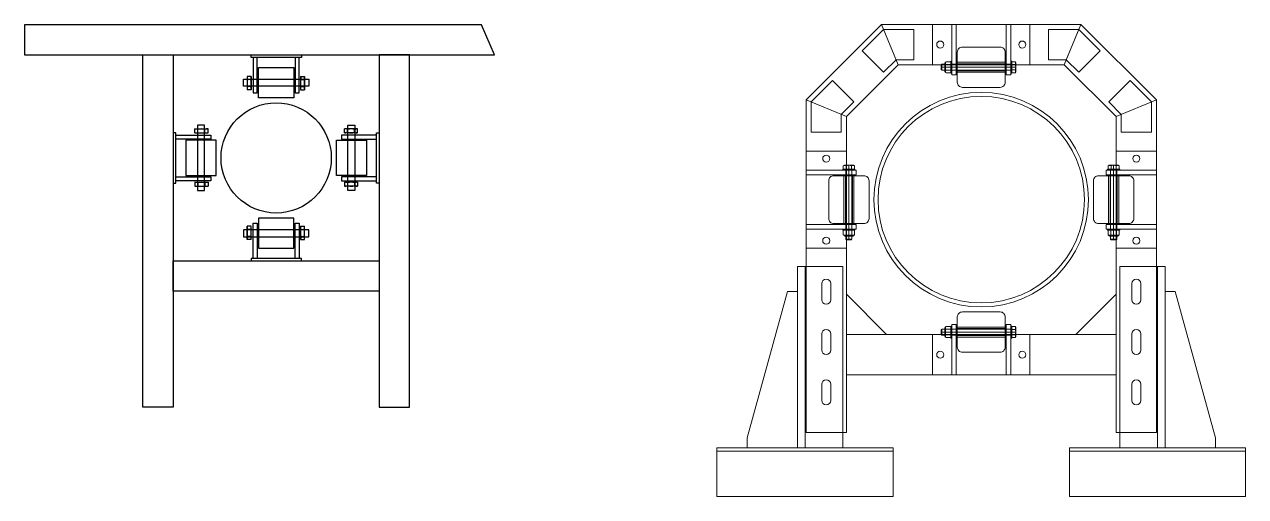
# Model space of a CAD drawing. Extents: x 36536 to 256213, y 18389 to 106449.
# Drawn here: x 166216 to 168641, y 95323 to 96260 of the extents above; entities that cross this region are included whole.
import ezdxf

# ---------------------------------------------------------------- set-up
doc = ezdxf.new("R2010")
doc.units = 0
doc.header["$LTSCALE"] = 1000
doc.header["$MEASUREMENT"] = 0
doc.linetypes.add('ACAD_ISO03W100', pattern=[30, 12, -18])
doc.linetypes.add('CENTER', pattern=[2, 1.25, -0.25, 0.25, -0.25])
doc.layers.add('01-细实线', color=3, linetype='Continuous', lineweight=18)
doc.layers.add('screw', color=33, linetype='Continuous', lineweight=13)
doc.layers.add('W-MOUNTING固定方式', color=5, linetype='Continuous')
doc.layers.add('W-STEEL_FRAME钢架', color=3, linetype='Continuous')

# ---------------------------------------------------------------- blocks, each defined once
blk = doc.blocks.new('A$C7A5A767D')
at = {"layer": 'screw', "color": 8, "linetype": 'Continuous', "lineweight": 15}
for p, q in [((0, 20.9), (1.4, 23)), ((0, 20.9), (0, 3.1)), ((0, 3.1), (1.4, 1)), ((1.4, 23), (8, 23)), ((1.4, 17.2), (8, 17.2)), ((8, 6.8), (1.4, 6.8)), ((1.4, 1), (8, 1)), ((10, 24), (8, 24)), ((8, 24), (8, 0)), ((8, 23), (8, 1)), ((8, 19.6), (8, 3.1)), ((8, 0), (10, 0)), ((10, 0), (10, 24)), ((10, 21.7), (10, 9)), ((127, 18), (10, 18)), ((127, 6), (10, 6)), ((129, 24), (127, 24)), ((127, 0), (129, 0)), ((129.8, 23), (129, 22.2)), ((129, 18.4), (129.8, 17.6)), ((129, 16.8), (129.8, 17.6)), ((129, 7.2), (129.8, 6.4)), ((129, 5.6), (129.8, 6.4)), ((129.8, 1), (129, 1.8)), ((129.8, 23), (138.4, 23)), ((129.8, 17.6), (138.4, 17.6)), ((129.8, 6.4), (138.4, 6.4)), ((129.8, 1), (138.4, 1)), ((139.2, 22.2), (138.4, 23)), ((138.4, 17.6), (139.2, 18.4)), ((138.4, 17.6), (139.2, 16.8)), ((138.4, 6.4), (139.2, 7.2)), ((138.4, 6.4), (139.2, 5.6)), ((139.2, 1.8), (138.4, 1)), ((139.2, 1.8), (139.2, 22.2))]:
    blk.add_line(p, q, dxfattribs=at)
at = {"layer": 'screw', "color": 8, "linetype": 'CENTER', "ltscale": 0.501624}
blk.add_line((148, 12), (0, 12), dxfattribs=at)
at = {"layer": 'screw', "color": 8}
for p, q in [((127, 0), (127, 24)), ((129, 24), (129, 0)), ((141, 3.8), (141, 20.2)), ((141, 18), (147, 18)), ((141, 6), (147, 6)), ((148, 17), (147, 18)), ((147, 18), (147, 6)), ((148, 7), (148, 17))]:
    blk.add_line(p, q, dxfattribs=at)
at = {"layer": 'screw', "color": 8, "lineweight": 15}
blk.add_line((147, 6), (148, 7), dxfattribs=at)
at = {"layer": 'screw', "color": 8, "linetype": 'Continuous', "lineweight": 15}
for centre, radius, start, end in [((10.2, 12), 10.2, 149.7243, 210.2757), ((5.6, 20.1), 5.15, 145.4519, 214.5481), ((5.6, 3.9), 5.15, 145.4519, 214.5481)]:
    blk.add_arc(centre, radius, start, end, dxfattribs=at)
at = {"layer": 'screw', "color": 8}
for centre, start, end in [((138.5, 19.8), 9.8649, 73.0479), ((138.5, 4.2), 286.9518, 350.1348)]:
    blk.add_arc(centre, 2.55, start, end, dxfattribs=at)
blk = doc.blocks.new('001')
at = {"color": 154, "true_color": 0x00579b}
for p, q in [((222524, 51099.7), (222524, 51194.7)), ((222527, 51099.7), (222527, 51194.7)), ((222541, 51099.7), (222541, 51194.7)), ((222544, 51099.7), (222544, 51194.7))]:
    blk.add_line(p, q, dxfattribs=at)
for points in [[(222529, 51067.7), (222529, 51050.7), (222449, 51050.7), (222449, 51243.7), (222529, 51243.7), (222529, 51215.7)], [(222449, 51197.7), (222449, 51205.7), (222548.8, 51205.7), (222548.8, 51196.7), (222449, 51196.7)], [(222449, 51096.7), (222449, 51088.7), (222548.8, 51088.7), (222548.8, 51097.7), (222449, 51097.7)]]:
    blk.add_lwpolyline(points)
blk.add_lwpolyline([(222564, 51194.7), (222504, 51194.7, 0.414214), (222494, 51184.7), (222494, 51109.7, 0.414214), (222504, 51099.7), (222564, 51099.7, 0.414214), (222574, 51109.7), (222574, 51184.7, 0.414214)], format="xyb", close=True, dxfattribs=at)
at = {"color": 1}
for centre in [(222489, 51228.7), (222489, 51065.7)]:
    blk.add_circle(centre, 7, dxfattribs=at)
at = {"color": 0, "xscale": -1.000000000000001, "rotation": 90}
blk.add_blockref('A$C7A5A767D', (222546, 51215.7), dxfattribs=at)
blk = doc.blocks.new('03')
blk.add_line((-137014.2, 102649.5), (-136989.3, 102589.5))
at = {"color": 251, "linetype": 'ACAD_ISO03W100'}
for p, q in [((-137170.3, 102178.8), (-137170.3, 101818.8)), ((-136470.4, 102178.8), (-136470.4, 101818.8))]:
    blk.add_line(p, q, dxfattribs=at)
at = {"color": 4}
for p, q in [((-137345.3, 101818.8), (-137345.3, 101811.8)), ((-137345.3, 101811.8), (-136995.3, 101811.8)), ((-136295.4, 101811.8), (-136645.4, 101811.8)), ((-136295.4, 101818.8), (-136295.4, 101811.8))]:
    blk.add_line(p, q, dxfattribs=at)
at = {"color": 1}
for points in [[(-137168.3, 102509.8), (-137088.3, 102476.7), (-136985.2, 102579.5), (-137018.3, 102659.5)], [(-136622.3, 102659.5), (-137018.3, 102659.5), (-136985.2, 102579.5), (-136655.5, 102579.5)], [(-136472.4, 102509.8), (-136552.4, 102476.7), (-136655.5, 102579.5), (-136622.3, 102659.5)], [(-137168.3, 101848.8), (-137168.3, 102509.8), (-137088.3, 102476.7), (-137088.3, 101848.8)], [(-136472.4, 101848.8), (-136472.4, 102509.8), (-136552.4, 102476.7), (-136552.4, 101848.8)], [(-137185.3, 101818.8), (-137185.3, 102128.8), (-137205.3, 102128.8), (-137285.3, 101838.8), (-137285.3, 101818.8)], [(-136455.4, 101818.8), (-136455.4, 102128.8), (-136435.4, 102128.8), (-136355.4, 101838.8), (-136355.4, 101818.8)], [(-137088.3, 102043.8), (-137008.3, 102043.8), (-137008.3, 102043.8), (-137088.3, 102123.8)], [(-136552.4, 102043.5), (-136632.4, 102043.5), (-136632.4, 102043.5), (-136552.4, 102123.5)], [(-137088.3, 101963.5), (-136552.4, 101963.5), (-136552.4, 102043.5), (-137088.3, 102043.5)]]:
    blk.add_lwpolyline(points, close=True, dxfattribs=at)
for points in [[(-137014.2, 102649.5), (-137056.6, 102607.1), (-137014.3, 102564.6), (-136989.3, 102589.5), (-136954.2, 102589.5), (-136954.2, 102649.5), (-137014.2, 102649.5)], [(-136626.5, 102649.5), (-136584, 102607.1), (-136626.4, 102564.6), (-136651.3, 102589.5), (-136686.5, 102589.5), (-136686.5, 102649.5), (-136626.5, 102649.5)], [(-136626.5, 102649.5), (-136584, 102607.1), (-136626.4, 102564.6), (-136651.3, 102589.5), (-136686.5, 102589.5), (-136686.5, 102649.5), (-136626.5, 102649.5)], [(-137158.3, 102505.7), (-137158.3, 102445.7), (-137098.3, 102445.6), (-137098.3, 102480.8), (-137073.4, 102505.7), (-137115.9, 102548.1), (-137158.3, 102505.7)], [(-136482.4, 102505.7), (-136482.4, 102445.7), (-136542.4, 102445.6), (-136542.4, 102480.8), (-136567.2, 102505.7), (-136524.8, 102548.1), (-136482.4, 102505.7)]]:
    blk.add_lwpolyline(points)
at = {"color": 2}
for points in [[(-137185.3, 102178.8), (-137095.3, 102178.8), (-137095.3, 101818.8), (-137185.3, 101818.8)], [(-136455.4, 102178.8), (-136545.4, 102178.8), (-136545.4, 101818.8), (-136455.4, 101818.8)]]:
    blk.add_lwpolyline(points, close=True, dxfattribs=at)
at = {"color": 1}
for points in [[(-137119.3, 102144.8, 1), (-137137.3, 102144.8), (-137137.3, 102112.8, 1), (-137119.3, 102112.8)], [(-136521.4, 102144.8, -1), (-136503.4, 102144.8), (-136503.4, 102112.8, -1), (-136521.4, 102112.8)], [(-137119.3, 102012.8, -1), (-137137.3, 102012.8), (-137137.3, 102044.8, -1), (-137119.3, 102044.8)], [(-136521.4, 102012.8, 1), (-136503.4, 102012.8), (-136503.4, 102044.8, 1), (-136521.4, 102044.8)], [(-137119.3, 101912.8, -1), (-137137.3, 101912.8), (-137137.3, 101944.8, -1), (-137119.3, 101944.8)], [(-136521.4, 101912.8, 1), (-136503.4, 101912.8), (-136503.4, 101944.8, 1), (-136521.4, 101944.8)]]:
    blk.add_lwpolyline(points, format="xyb", close=True, dxfattribs=at)
at = {"color": 4}
for points in [[(-137345.3, 101818.8), (-136995.3, 101818.8), (-136995.3, 101721.8), (-137345.3, 101721.8)], [(-136295.4, 101818.8), (-136645.4, 101818.8), (-136645.4, 101721.8), (-136295.4, 101721.8)]]:
    blk.add_lwpolyline(points, close=True, dxfattribs=at)
for radius in [213, 205]:
    blk.add_circle((-136820.3, 102311.5), radius)
at = {"color": 6, "xscale": -1, "rotation": 90}
blk.add_blockref('001', (-85673.1, 325108.5), dxfattribs=at)
at = {"color": 6}
blk.add_blockref('001', (-359617.3, 51164.3), dxfattribs=at)
at = {"color": 6, "xscale": -1}
blk.add_blockref('001', (85976.6, 51164.3), dxfattribs=at)
at = {"color": 6, "rotation": 90}
blk.add_blockref('001', (-85673.1, -120485.5), dxfattribs=at)

msp = doc.modelspace()

# ---------------------------------------------------------------- linework, layer by layer
for p, q in [((166666.13, 96156.8), (166658.13, 96156.8)), ((166658.13, 96156.8), (166658.13, 96130.499)), ((166666.13, 96150.945), (166658.13, 96150.945)), ((166666.13, 96136.945), (166658.13, 96136.945)), ((166666.13, 96156.8), (166666.13, 96130.499)), ((166764.16, 96156.8), (166772.16, 96156.8)), ((166764.16, 96156.8), (166764.16, 96130.499)), ((166764.16, 96150.945), (166772.16, 96150.945)), ((166764.16, 96136.945), (166772.16, 96136.945)), ((166772.16, 96156.8), (166772.16, 96130.499)), ((166666.13, 96130.499), (166658.13, 96130.499)), ((166764.16, 96130.499), (166772.16, 96130.499)), ((166554.029, 96044.699), (166554.029, 96052.699)), ((166554.029, 96052.699), (166580.33, 96052.699)), ((166554.029, 96044.699), (166580.33, 96044.699)), ((166559.884, 96044.699), (166559.884, 96052.699)), ((166573.884, 96044.699), (166573.884, 96052.699)), ((166580.33, 96044.699), (166580.33, 96052.699)), ((166851.136, 96044.699), (166851.136, 96052.699)), ((166877.438, 96052.699), (166851.136, 96052.699)), ((166877.438, 96044.699), (166851.136, 96044.699)), ((166857.582, 96044.699), (166857.582, 96052.699)), ((166871.582, 96044.699), (166871.582, 96052.699)), ((166877.438, 96044.699), (166877.438, 96052.699)), ((166554.029, 95946.669), (166554.029, 95938.669)), ((166554.029, 95946.669), (166580.33, 95946.669)), ((166559.884, 95946.669), (166559.884, 95938.669)), ((166573.884, 95946.669), (166573.884, 95938.669)), ((166580.33, 95946.669), (166580.33, 95938.669)), ((166851.136, 95946.669), (166851.136, 95938.669)), ((166877.438, 95946.669), (166851.136, 95946.669)), ((166857.582, 95946.669), (166857.582, 95938.669)), ((166871.582, 95946.669), (166871.582, 95938.669)), ((166877.438, 95946.669), (166877.438, 95938.669)), ((166554.029, 95938.669), (166580.33, 95938.669)), ((166877.438, 95938.669), (166851.136, 95938.669)), ((166666.13, 95859.693), (166658.13, 95859.693)), ((166658.13, 95833.392), (166658.13, 95859.693)), ((166666.13, 95853.247), (166658.13, 95853.247)), ((166666.13, 95833.392), (166666.13, 95859.693)), ((166764.16, 95859.693), (166772.16, 95859.693)), ((166764.16, 95833.392), (166764.16, 95859.693)), ((166764.16, 95853.247), (166772.16, 95853.247)), ((166772.16, 95833.392), (166772.16, 95859.693)), ((166666.13, 95839.247), (166658.13, 95839.247)), ((166666.13, 95833.392), (166658.13, 95833.392)), ((166764.16, 95839.247), (166772.16, 95839.247)), ((166764.16, 95833.392), (166772.16, 95833.392))]:
    msp.add_line(p, q)
for points in [[(166765.733, 96194.622), (166665.733, 96194.622), (166665.733, 96199.622), (166765.733, 96199.622)], [(166670.233, 96194.596), (166670.233, 96124.596), (166678.233, 96124.596), (166678.233, 96194.596)], [(166753.233, 96194.596), (166753.233, 96124.596), (166761.233, 96124.596), (166761.233, 96194.596)], [(166750.733, 96174.596), (166750.733, 96114.596), (166680.733, 96114.596), (166680.733, 96174.596)], [(166780.733, 96137.596), (166650.733, 96137.596), (166650.733, 96151.596), (166780.733, 96151.596)], [(166516.207, 95945.096), (166516.207, 96045.096), (166511.207, 96045.096), (166511.207, 95945.096)], [(166516.233, 96040.596), (166586.233, 96040.596), (166586.233, 96032.596), (166516.233, 96032.596)], [(166573.233, 95930.096), (166573.233, 96060.096), (166559.233, 96060.096), (166559.233, 95930.096)], [(166915.233, 96040.596), (166845.233, 96040.596), (166845.233, 96032.596), (166915.233, 96032.596)], [(166858.233, 95930.096), (166858.233, 96060.096), (166872.233, 96060.096), (166872.233, 95930.096)], [(166915.259, 95945.096), (166915.259, 96045.096), (166920.259, 96045.096), (166920.259, 95945.096)], [(166536.233, 95960.096), (166596.233, 95960.096), (166596.233, 96030.096), (166536.233, 96030.096)], [(166895.233, 95960.096), (166835.233, 95960.096), (166835.233, 96030.096), (166895.233, 96030.096)], [(166516.233, 95957.596), (166586.233, 95957.596), (166586.233, 95949.596), (166516.233, 95949.596)], [(166915.233, 95957.596), (166845.233, 95957.596), (166845.233, 95949.596), (166915.233, 95949.596)], [(166750.733, 95815.596), (166750.733, 95875.596), (166680.733, 95875.596), (166680.733, 95815.596)], [(166780.733, 95852.596), (166650.733, 95852.596), (166650.733, 95838.596), (166780.733, 95838.596)], [(166670.233, 95795.596), (166670.233, 95865.596), (166678.233, 95865.596), (166678.233, 95795.596)], [(166753.233, 95795.596), (166753.233, 95865.596), (166761.233, 95865.596), (166761.233, 95795.596)], [(166765.733, 95795.57), (166665.733, 95795.57), (166665.733, 95790.57), (166765.733, 95790.57)]]:
    msp.add_lwpolyline(points, close=True)
msp.add_circle((166715.733, 95995.096), 109.5)
for centre, radius, start, end in [((166681.089, 96156.879), 22.959, 180.195866, 195.092259), ((166689.269, 96143.923), 31.139, 167.050737, 192.949263), ((166681.089, 96130.967), 22.959, 164.907741, 181.168785), ((166643.171, 96156.879), 22.959, 344.907741, 359.804134), ((166634.991, 96143.923), 31.139, 347.050737, 12.949263), ((166643.171, 96130.967), 22.959, 358.831215, 15.092259), ((166787.119, 96156.879), 22.959, 180.195866, 195.092259), ((166795.299, 96143.923), 31.139, 167.050737, 192.949263), ((166787.119, 96130.967), 22.959, 164.907741, 181.168785), ((166749.201, 96156.879), 22.959, 344.907741, 359.804134), ((166741.021, 96143.923), 31.139, 347.050737, 12.949263), ((166749.201, 96130.967), 22.959, 358.831215, 15.092259), ((166553.95, 96029.74), 22.959, 74.907741, 89.804134), ((166553.95, 96067.658), 22.959, 270.195866, 285.092259), ((166566.906, 96021.56), 31.139, 77.050737, 102.949263), ((166566.906, 96075.838), 31.139, 257.050737, 282.949263), ((166579.862, 96029.74), 22.959, 88.831215, 105.092259), ((166579.862, 96067.658), 22.959, 254.907741, 271.168785), ((166851.605, 96029.74), 22.959, 74.907741, 91.168785), ((166851.605, 96067.658), 22.959, 268.831215, 285.092259), ((166864.56, 96021.56), 31.139, 77.050737, 102.949263), ((166864.56, 96075.838), 31.139, 257.050737, 282.949263), ((166877.516, 96029.74), 22.959, 90.195866, 105.092259), ((166877.516, 96067.658), 22.959, 254.907741, 269.804134), ((166553.95, 95923.71), 22.959, 74.907741, 89.804134), ((166566.906, 95915.53), 31.139, 77.050737, 102.949263), ((166579.862, 95923.71), 22.959, 88.831215, 105.092259), ((166851.605, 95923.71), 22.959, 74.907741, 91.168785), ((166864.56, 95915.53), 31.139, 77.050737, 102.949263), ((166877.516, 95923.71), 22.959, 90.195866, 105.092259), ((166553.95, 95961.628), 22.959, 270.195866, 285.092259), ((166566.906, 95969.808), 31.139, 257.050737, 282.949263), ((166579.862, 95961.628), 22.959, 254.907741, 271.168785), ((166851.605, 95961.628), 22.959, 268.831215, 285.092259), ((166864.56, 95969.808), 31.139, 257.050737, 282.949263), ((166877.516, 95961.628), 22.959, 254.907741, 269.804134), ((166681.089, 95859.225), 22.959, 178.831215, 195.092259), ((166689.269, 95846.269), 31.139, 167.050737, 192.949263), ((166643.171, 95859.225), 22.959, 344.907741, 1.168785), ((166634.991, 95846.269), 31.139, 347.050737, 12.949263), ((166787.119, 95859.225), 22.959, 178.831215, 195.092259), ((166795.299, 95846.269), 31.139, 167.050737, 192.949263), ((166749.201, 95859.225), 22.959, 344.907741, 1.168785), ((166741.021, 95846.269), 31.139, 347.050737, 12.949263), ((166681.089, 95833.313), 22.959, 164.907741, 179.804134), ((166643.171, 95833.313), 22.959, 0.195866, 15.092259), ((166787.119, 95833.313), 22.959, 164.907741, 179.804134), ((166749.201, 95833.313), 22.959, 0.195866, 15.092259)]:
    msp.add_arc(centre, radius, start, end)
at = {"layer": 'W-MOUNTING固定方式'}
msp.add_circle((166715.733, 95995.096), 109.5, dxfattribs=at)
at = {"layer": 'W-STEEL_FRAME钢架', "color": 30}
for points in [[(166215.733, 96259.622), (166215.733, 96199.622), (167149.168, 96199.622), (167123.728, 96259.622)], [(166451.207, 96199.622), (166511.207, 96199.622), (166511.207, 95500.096), (166451.207, 95500.096)], [(166980.259, 96199.622), (166920.259, 96199.622), (166920.259, 95500.096), (166980.259, 95500.096)], [(166511.207, 95730.57), (166511.207, 95790.57), (166920.259, 95790.57), (166920.259, 95730.57)]]:
    msp.add_lwpolyline(points, close=True, dxfattribs=at)

# ---------------------------------------------------------------- block references
at = {"layer": '01-细实线', "color": 1, "xscale": -1}
msp.add_blockref('03', (31295.686, -6399.291), dxfattribs=at)

doc.saveas('drawing.dxf')
